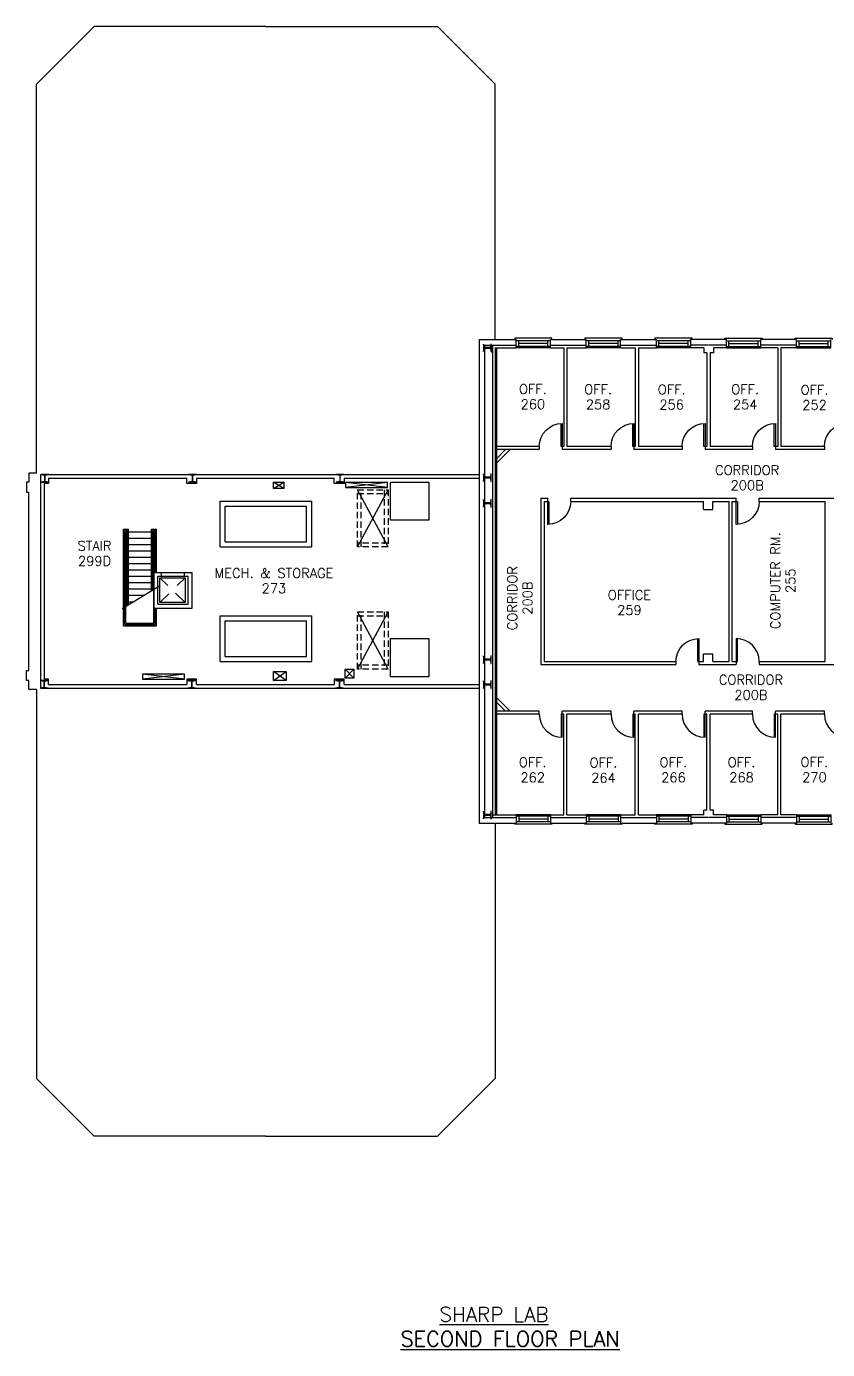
# Model space of a CAD drawing. Extents: x 481 to 3212, y 95 to 2621.
# Drawn here: x 481 to 1741, y 151 to 2230 of the extents above; entities that cross this region are included whole.
import ezdxf
from ezdxf.enums import TextEntityAlignment as Align

# ---------------------------------------------------------------- set-up
doc = ezdxf.new("R2010")
doc.units = 0
doc.header["$LTSCALE"] = 40
doc.header["$MEASUREMENT"] = 0
doc.linetypes.add('HIDDEN', pattern=[0.375, 0.25, -0.125])
doc.layers.get('0').update_dxf_attribs({"linetype": 'CONTINUOUS'})
for name, color, linetype in [('A-AREA-IDEN', 3, 'CONTINUOUS'), ('A-DOOR', 7, 'CONTINUOUS'), ('A-FLOR-ELTR', 7, 'CONTINUOUS'), ('A-FLOR-IDEN', 7, 'CONTINUOUS'), ('A-FLOR-STRS', 7, 'CONTINUOUS'), ('A-GLAZ', 5, 'CONTINUOUS'), ('A-STRS-RAIL', 7, 'CONTINUOUS'), ('A-WALL', 5, 'CONTINUOUS'), ('S-COLS', 3, 'CONTINUOUS')]:
    doc.layers.add(name, color=color, linetype=linetype)
doc.styles.add('SIMPLEX', font='simplex', dxfattribs={"height": 23})

# ---------------------------------------------------------------- blocks, each defined once
blk = doc.blocks.new('Q')
at = {"layer": 'A-STRS-RAIL', "style": 'SIMPLEX'}
for tag, p in [('ROOM', (2, 4)), ('NUMBER', (2, -15.1))]:
    blk.add_attdef(tag, text='', height=12, dxfattribs=at).set_placement(p, align=Align.CENTER)
blk = doc.blocks.new('WDO')
at = {"layer": 'A-GLAZ'}
for p, q in [((2681.4, 408.1), (2681.4, 462.1)), ((2683.6, 408.1), (2683.6, 462.1)), ((2683.6, 458.1), (2692.6, 458.1)), ((2688.1, 412.1), (2688.1, 458.1)), ((2692.6, 408.1), (2692.6, 462.1)), ((2696.3, 464.4), (2694.4, 464.4)), ((2696.3, 405.8), (2696.3, 464.4)), ((2683.6, 412.1), (2692.6, 412.1)), ((2694.4, 405.8), (2696.3, 405.8))]:
    blk.add_line(p, q, dxfattribs=at)
at = {"layer": 'A-WALL'}
for p, q in [((2681.4, 462.1), (2694.4, 462.1)), ((2681.4, 408.1), (2694.4, 408.1))]:
    blk.add_line(p, q, dxfattribs=at)
blk = doc.blocks.new('AD03A', base_point=(6.133, 5.024))
for p, q in [((6.133, 6.024), (6.133, 5.024)), ((6.182, 5.024), (6.182, 6.022)), ((6.133, 5.024), (6.182, 5.024))]:
    blk.add_line(p, q)
blk.add_arc((6.133, 5.024), 1, 0, 90)

msp = doc.modelspace()

# ---------------------------------------------------------------- linework, layer by layer
at = {"layer": 'A-FLOR-ELTR'}
for p, q in [((691.37411, 1363.43443), (730.99213, 1363.43443)), ((703.6199, 1351.48593), (691.37411, 1363.43443)), ((691.37411, 1324.77824), (691.37411, 1363.43443)), ((718.59382, 1351.33713), (730.99213, 1363.43443)), ((730.99213, 1363.43443), (730.99213, 1324.77824)), ((691.37411, 1324.77824), (705.22755, 1338.29536)), ((730.99213, 1324.77824), (715.87572, 1339.52766)), ((730.99213, 1324.77824), (691.37411, 1324.77824))]:
    msp.add_line(p, q, dxfattribs=at)
at = {"layer": 'A-FLOR-STRS', "color": 7, "linetype": 'Continuous'}
for p, q in [((637.89123, 1435.96574), (681.89123, 1435.96574)), ((637.89123, 1425.96574), (681.89123, 1425.96574)), ((637.89123, 1415.96574), (681.89123, 1415.96574)), ((637.89123, 1405.96574), (681.89123, 1405.96574)), ((637.89123, 1395.96574), (681.89123, 1395.96574)), ((637.89123, 1385.96574), (681.89123, 1385.96574)), ((637.89123, 1375.96574), (681.89123, 1375.96574)), ((637.89123, 1365.96574), (681.89123, 1365.96574)), ((637.89123, 1355.96574), (681.89123, 1355.96574)), ((637.89123, 1345.96574), (681.89123, 1345.96574)), ((637.89123, 1335.96574), (665.75695, 1335.96574))]:
    msp.add_line(p, q, dxfattribs=at)
at = {"layer": 'A-FLOR-STRS'}
msp.add_line((631.88537, 1315.29933), (690.38674, 1350.99336), dxfattribs=at)
at = {"layer": 'A-STRS-RAIL'}
for p, q in [((633.89123, 1287.96574), (633.89123, 1439.96574)), ((635.89123, 1289.96574), (635.89123, 1437.96574)), ((637.89123, 1291.96574), (637.89123, 1435.96574)), ((639.89123, 1320.18403), (639.89123, 1437.96574)), ((641.89123, 1321.40431), (641.89123, 1439.96574)), ((677.89123, 1343.36935), (677.89123, 1439.96574)), ((679.89123, 1344.58962), (679.89123, 1437.96574)), ((681.89123, 1291.96574), (681.89123, 1435.96574)), ((683.89123, 1371.96574), (683.89123, 1437.96574)), ((685.89123, 1371.96574), (685.89123, 1439.96574)), ((683.89123, 1289.96574), (683.89123, 1315.96574)), ((685.89123, 1287.96574), (685.89123, 1315.96574))]:
    msp.add_line(p, q, dxfattribs=at)
at = {"layer": 'A-STRS-RAIL', "linetype": 'Continuous'}
for p, q in [((633.89123, 1439.96574), (641.89123, 1439.96574)), ((635.89123, 1437.96574), (639.89123, 1437.96574)), ((677.89123, 1439.96574), (685.89123, 1439.96574)), ((679.89123, 1437.96574), (683.89123, 1437.96574)), ((637.89123, 1325.96574), (649.36727, 1325.96574)), ((635.89123, 1289.96574), (683.89123, 1289.96574)), ((637.89123, 1291.96574), (681.89123, 1291.96574)), ((633.89123, 1287.96574), (685.89123, 1287.96574))]:
    msp.add_line(p, q, dxfattribs=at)
at = {"layer": 'A-WALL'}
for p, q in [((587.86962, 2230.03925), (497.39123, 2139.56086)), ((857.89123, 2230.03925), (587.86962, 2230.03925)), ((857.89123, 2230.03925), (1127.91284, 2230.03925)), ((1127.91284, 2230.03925), (1218.39123, 2139.56086)), ((497.39123, 1527.96574), (497.39123, 2139.56086)), ((1218.39123, 1737.96574), (1218.39123, 2139.56086)), ((1193.39123, 1737.96574), (1193.39123, 977.96574)), ((1193.39123, 1737.96574), (1251.39123, 1737.96574)), ((1201.39123, 1728.96574), (1201.39123, 986.96574)), ((1201.39123, 1728.96574), (1251.39123, 1728.96574)), ((1213.89123, 1717.46574), (1213.89123, 1728.96574)), ((1214.39123, 1728.96574), (1214.39123, 986.96574)), ((1305.39123, 1737.96574), (1361.64123, 1737.96574)), ((1305.39123, 1728.96574), (1361.64123, 1728.96574)), ((1415.64123, 1737.96574), (1471.89123, 1737.96574)), ((1415.64123, 1728.96574), (1471.89123, 1728.96574)), ((1581.89123, 1737.96574), (1525.64123, 1737.96574)), ((1553.39123, 1728.96574), (1525.64123, 1728.96574)), ((1581.89123, 1728.96574), (1554.39123, 1728.96574)), ((1692.14123, 1737.96574), (1635.89123, 1737.96574)), ((1692.14123, 1728.96574), (1635.89123, 1728.96574)), ((1218.39123, 1724.96574), (1218.39123, 990.96574)), ((1218.39123, 1724.96574), (1251.39123, 1724.96574)), ((1220.39123, 1724.96574), (1220.39123, 990.96574)), ((1305.39123, 1724.96574), (1326.12543, 1724.96574)), ((1326.12543, 1724.96574), (1326.12543, 1569.96574)), ((1331.12543, 1724.96574), (1331.12543, 1569.96574)), ((1331.12543, 1724.96574), (1361.64123, 1724.96574)), ((1415.71704, 1724.96574), (1438.62543, 1724.96574)), ((1438.62543, 1724.96574), (1438.62543, 1569.96574)), ((1443.62543, 1724.96574), (1443.62543, 1569.96574)), ((1443.62543, 1724.96574), (1471.89123, 1724.96574)), ((1546.56203, 1724.96574), (1525.64123, 1724.96574)), ((1546.56203, 1724.96574), (1546.56203, 1717.32305)), ((1551.37543, 1717.32305), (1546.56203, 1717.32305)), ((1551.37543, 1717.32305), (1551.37543, 1569.96574)), ((1556.37543, 1717.32305), (1556.37543, 1569.96574)), ((1561.68252, 1717.32305), (1556.37543, 1717.32305)), ((1581.89123, 1724.96574), (1561.68252, 1724.96574)), ((1561.68252, 1724.96574), (1561.68252, 1717.32305)), ((1662.64123, 1724.96574), (1635.89123, 1724.96574)), ((1662.64123, 1724.96574), (1662.64123, 1569.96574)), ((1667.64123, 1724.96574), (1667.64123, 1569.96574)), ((1692.14123, 1724.96574), (1667.64123, 1724.96574)), ((1287.78136, 1564.96574), (1220.35488, 1564.96574)), ((1287.78136, 1569.96574), (1220.39123, 1569.96574)), ((1220.39123, 1550.70336), (1234.6536, 1564.96574)), ((1220.39123, 1543.63229), (1241.72467, 1564.96574)), ((1287.78136, 1569.96574), (1287.78136, 1564.96574)), ((1326.12543, 1569.96574), (1323.78136, 1569.96574)), ((1323.78136, 1569.96574), (1323.78136, 1564.96574)), ((1400.5878, 1564.96574), (1323.78136, 1564.96574)), ((1400.5878, 1569.96574), (1331.12543, 1569.96574)), ((1400.5878, 1569.96574), (1400.5878, 1564.96574)), ((1438.62543, 1569.96574), (1436.5878, 1569.96574)), ((1436.5878, 1569.96574), (1436.5878, 1564.96574)), ((1512.40689, 1564.96574), (1436.5878, 1564.96574)), ((1512.40689, 1569.96574), (1443.62543, 1569.96574)), ((1512.40689, 1569.96574), (1512.40689, 1564.96574)), ((1551.37543, 1569.96574), (1548.40689, 1569.96574)), ((1548.40689, 1569.96574), (1548.40689, 1564.96574)), ((1622.99176, 1564.96574), (1548.40689, 1564.96574)), ((1622.99176, 1569.96574), (1556.37543, 1569.96574)), ((1622.99176, 1569.96574), (1622.99176, 1564.96574)), ((1662.64123, 1569.96574), (1658.99176, 1569.96574)), ((1658.99176, 1569.96574), (1658.99176, 1564.96574)), ((1736.16847, 1564.96574), (1658.99176, 1564.96574)), ((1736.16847, 1569.96574), (1667.64123, 1569.96574)), ((1736.16847, 1569.96574), (1736.16847, 1564.96574)), ((497.39123, 1527.96574), (485.39123, 1527.96574)), ((485.39123, 1527.96574), (485.39123, 1513.96574)), ((516.24025, 1519.96574), (516.24025, 1511.56502)), ((733.46054, 1511.56502), (733.46054, 1519.96574)), ((749.01154, 1519.96574), (749.01154, 1511.56502)), ((965.46054, 1511.56502), (965.46054, 1519.96574)), ((981.01154, 1519.96574), (981.01154, 1511.56502)), ((485.39123, 1513.96574), (481.39123, 1513.96574)), ((481.39123, 1513.96574), (481.39123, 1497.96574)), ((481.39123, 1497.96574), (485.39123, 1497.96574)), ((485.39123, 1217.96574), (485.39123, 1497.96574)), ((516.24025, 1511.56502), (509.89123, 1511.56502)), ((749.01154, 1511.56502), (733.46054, 1511.56502)), ((870, 1503.69703), (870, 1513.69703)), ((870, 1513.69703), (886, 1513.69703)), ((886, 1503.69703), (870, 1513.69703)), ((870, 1503.69703), (886, 1513.69703)), ((886, 1503.69703), (870, 1503.69703)), ((886, 1513.69703), (886, 1503.69703)), ((981.01154, 1511.56502), (965.46054, 1511.56502)), ((1049.28914, 1513.25162), (983.28914, 1513.25162)), ((1049.28914, 1505.25162), (983.28914, 1513.25162)), ((1049.28914, 1513.25162), (983.28914, 1505.25162)), ((983.28914, 1513.25162), (983.28914, 1505.25162)), ((983.28914, 1505.25162), (1049.28914, 1505.25162)), ((1049.89123, 1411.96574), (1001.89123, 1501.96574)), ((1001.89123, 1411.96574), (1049.89123, 1501.96574)), ((1049.28914, 1505.25162), (1049.28914, 1513.25162)), ((1054, 1514), (1114, 1514)), ((1054, 1454), (1054, 1514)), ((1114, 1514), (1114, 1454)), ((1290.39123, 1488.46574), (1290.39123, 1226.96574)), ((1290.39123, 1488.46574), (1301.19539, 1488.46574)), ((1295.39123, 1483.46574), (1295.39123, 1231.96574)), ((1295.39123, 1483.46574), (1301.19539, 1483.46574)), ((1301.19539, 1483.46574), (1301.19539, 1488.46574)), ((1337.19539, 1488.46574), (1597.52829, 1488.46574)), ((1337.19539, 1483.46574), (1337.19539, 1488.46574)), ((1337.19539, 1483.46574), (1546.15295, 1483.46574)), ((1546.15295, 1471.02467), (1546.15295, 1483.46574)), ((1560.71658, 1471.02467), (1560.71658, 1483.46574)), ((1560.71658, 1483.46574), (1586.14123, 1483.46574)), ((1586.14123, 1231.96574), (1586.14123, 1483.46574)), ((1591.14123, 1231.96574), (1591.14123, 1483.46574)), ((1591.14123, 1483.46574), (1597.52829, 1483.46574)), ((1597.52829, 1483.46574), (1597.52829, 1488.46574)), ((1633.52829, 1488.46574), (1848.48123, 1488.46574)), ((1633.52829, 1483.46574), (1633.52829, 1488.46574)), ((1633.52829, 1483.46574), (1737.14123, 1483.46574)), ((1737.14123, 1231.96574), (1737.14123, 1483.46574)), ((1546.15295, 1471.02467), (1560.71658, 1471.02467)), ((1114, 1454), (1054, 1454)), ((687.89123, 1321.96574), (687.89123, 1365.96574)), ((693.89123, 1365.96574), (693.89123, 1371.96574)), ((729.89123, 1365.96574), (729.89123, 1371.96574)), ((735.89123, 1321.96574), (735.89123, 1365.96574)), ((741.89123, 1315.96574), (741.89123, 1371.96574)), ((1001.89123, 1219.96574), (1049.89123, 1309.96574)), ((1049.89123, 1219.96574), (1001.89123, 1309.96574)), ((1054, 1268), (1114, 1268)), ((1054, 1208), (1054, 1268)), ((1114, 1268), (1114, 1208)), ((1290.39123, 1226.96574), (1502.53324, 1226.96574)), ((1295.39123, 1231.96574), (1502.53324, 1231.96574)), ((1502.53324, 1231.96574), (1502.53324, 1226.96574)), ((1538.53324, 1231.96574), (1546.15295, 1231.96574)), ((1538.53324, 1231.96574), (1538.53324, 1226.96574)), ((1538.53324, 1226.96574), (1597.52829, 1226.96574)), ((1546.15295, 1243.81438), (1560.71658, 1243.81438)), ((1546.15295, 1231.96574), (1546.15295, 1243.81438)), ((1560.71658, 1231.96574), (1560.71658, 1243.81438)), ((1560.71658, 1231.96574), (1586.14123, 1231.96574)), ((1591.14123, 1231.96574), (1597.52829, 1231.96574)), ((1597.52829, 1231.96574), (1597.52829, 1226.96574)), ((1633.52829, 1231.96574), (1737.14123, 1231.96574)), ((1633.52829, 1231.96574), (1633.52829, 1226.96574)), ((1633.52829, 1226.96574), (1848.48123, 1226.96574)), ((481.39123, 1217.96574), (485.39123, 1217.96574)), ((481.39123, 1201.96574), (481.39123, 1217.96574)), ((730, 1212), (664, 1204)), ((730, 1204), (664, 1212)), ((730, 1212), (664, 1212)), ((664, 1212), (664, 1204)), ((730, 1204), (730, 1212)), ((870, 1202), (890, 1216)), ((890, 1202), (870, 1216)), ((870, 1216), (890, 1216)), ((870, 1202), (870, 1216)), ((890, 1216), (890, 1202)), ((982.31276, 1219.85081), (996.31276, 1219.85081)), ((996.31276, 1205.85081), (982.31276, 1219.85081)), ((982.31276, 1205.85081), (996.31276, 1219.85081)), ((982.31276, 1205.85081), (982.31276, 1219.85081)), ((996.31276, 1219.85081), (996.31276, 1205.85081)), ((1114, 1208), (1054, 1208)), ((485.39123, 1201.96574), (481.39123, 1201.96574)), ((485.39123, 1187.96574), (485.39123, 1201.96574)), ((497.39123, 1187.96574), (485.39123, 1187.96574)), ((497.39123, 1187.96574), (497.39123, 576.37062)), ((516.24025, 1204.36646), (509.89123, 1204.36646)), ((516.24025, 1195.96574), (516.24025, 1204.36646)), ((664, 1204), (730, 1204)), ((749.01154, 1204.36646), (733.46054, 1204.36646)), ((733.46054, 1204.36646), (733.46054, 1195.96574)), ((749.01154, 1195.96574), (749.01154, 1204.36646)), ((890, 1202), (870, 1202)), ((981.01154, 1204.36646), (965.46054, 1204.36646)), ((965.46054, 1204.36646), (965.46054, 1195.96574)), ((981.01154, 1195.96574), (981.01154, 1204.36646)), ((996.31276, 1205.85081), (982.31276, 1205.85081)), ((1220.39123, 1175.29918), (1241.72467, 1153.96574)), ((1220.39123, 1168.22811), (1234.6536, 1153.96574)), ((1287.78136, 1153.96574), (1220.35488, 1153.96574)), ((1287.78136, 1148.96574), (1220.39123, 1148.96574)), ((1287.78136, 1148.96574), (1287.78136, 1153.96574)), ((1400.5878, 1153.96574), (1323.78136, 1153.96574)), ((1323.78136, 1148.96574), (1323.78136, 1153.96574)), ((1326.12543, 1148.96574), (1323.78136, 1148.96574)), ((1326.12543, 990.96574), (1326.12543, 1148.96574)), ((1400.5878, 1148.96574), (1331.12543, 1148.96574)), ((1331.12543, 990.96574), (1331.12543, 1148.96574)), ((1400.5878, 1148.96574), (1400.5878, 1153.96574)), ((1512.40689, 1153.96574), (1436.5878, 1153.96574)), ((1436.5878, 1148.96574), (1436.5878, 1153.96574)), ((1438.62543, 1148.96574), (1436.5878, 1148.96574)), ((1438.62543, 990.96574), (1438.62543, 1148.96574)), ((1443.62543, 990.96574), (1443.62543, 1148.96574)), ((1512.40689, 1148.96574), (1443.62543, 1148.96574)), ((1512.40689, 1148.96574), (1512.40689, 1153.96574)), ((1622.99176, 1153.96574), (1548.40689, 1153.96574)), ((1548.40689, 1148.96574), (1548.40689, 1153.96574)), ((1551.37543, 1148.96574), (1548.40689, 1148.96574)), ((1551.37543, 998.10842), (1551.37543, 1148.96574)), ((1556.37543, 998.10842), (1556.37543, 1148.96574)), ((1622.99176, 1148.96574), (1556.37543, 1148.96574)), ((1622.99176, 1148.96574), (1622.99176, 1153.96574)), ((1736.16847, 1153.96574), (1658.99176, 1153.96574)), ((1658.99176, 1148.96574), (1658.99176, 1153.96574)), ((1662.64123, 1148.96574), (1658.99176, 1148.96574)), ((1662.64123, 990.96574), (1662.64123, 1148.96574)), ((1736.16847, 1148.96574), (1667.64123, 1148.96574)), ((1667.64123, 990.96574), (1667.64123, 1148.96574)), ((1736.16847, 1148.96574), (1736.16847, 1153.96574)), ((1193.39123, 977.96574), (1251.39123, 977.96574)), ((1201.39123, 986.96574), (1251.39123, 986.96574)), ((1214.39123, 990.96574), (1251.39123, 990.96574)), ((1218.39123, 977.96574), (1218.39123, 576.37062)), ((1305.39123, 990.96574), (1326.12543, 990.96574)), ((1305.39123, 986.96574), (1361.64123, 986.96574)), ((1305.39123, 977.96574), (1361.64123, 977.96574)), ((1331.12543, 990.96574), (1361.64123, 990.96574)), ((1415.64123, 990.96574), (1438.62543, 990.96574)), ((1415.64123, 986.96574), (1471.89123, 986.96574)), ((1415.64123, 977.96574), (1471.89123, 977.96574)), ((1443.62543, 990.96574), (1471.89123, 990.96574)), ((1546.56203, 990.96574), (1525.64123, 990.96574)), ((1553.39123, 986.96574), (1525.64123, 986.96574)), ((1581.89123, 977.96574), (1525.64123, 977.96574)), ((1551.37543, 998.10842), (1546.56203, 998.10842)), ((1546.56203, 990.96574), (1546.56203, 998.10842)), ((1581.89123, 986.96574), (1554.39123, 986.96574)), ((1561.68252, 998.10842), (1556.37543, 998.10842)), ((1561.68252, 990.96574), (1561.68252, 998.10842)), ((1581.89123, 990.96574), (1561.68252, 990.96574)), ((1662.64123, 990.96574), (1635.89123, 990.96574)), ((1692.14123, 986.96574), (1635.89123, 986.96574)), ((1692.14123, 977.96574), (1635.89123, 977.96574)), ((1692.14123, 990.96574), (1667.64123, 990.96574)), ((587.86962, 485.89223), (497.39123, 576.37062)), ((1127.91284, 485.89223), (1218.39123, 576.37062)), ((857.89123, 485.89223), (587.86962, 485.89223)), ((857.89123, 485.89223), (1127.91284, 485.89223))]:
    msp.add_line(p, q, dxfattribs=at)
at = {"layer": 'A-WALL', "linetype": 'Continuous'}
for p, q in [((503.89123, 1189.96574), (503.89123, 1525.96574)), ((503.89123, 1525.96574), (1193.39123, 1525.96574)), ((516.24025, 1519.96574), (733.46054, 1519.96574)), ((749.01154, 1519.96574), (965.46054, 1519.96574)), ((981.01154, 1519.96574), (1193.39123, 1519.96574)), ((509.89123, 1204.36646), (509.89123, 1511.56502)), ((785.89123, 1411.96574), (785.89123, 1483.96574)), ((785.89123, 1483.96574), (929.89123, 1483.96574)), ((929.89123, 1411.96574), (929.89123, 1483.96574)), ((793.89123, 1419.96574), (793.89123, 1475.96574)), ((793.89123, 1475.96574), (921.89123, 1475.96574)), ((921.89123, 1419.96574), (921.89123, 1475.96574)), ((793.89123, 1419.96574), (921.89123, 1419.96574)), ((785.89123, 1411.96574), (929.89123, 1411.96574)), ((681.89123, 1371.96574), (681.89123, 1315.96574)), ((681.89123, 1371.96574), (741.89123, 1371.96574)), ((687.89123, 1365.96574), (735.89123, 1365.96574)), ((681.89123, 1315.96574), (741.89123, 1315.96574)), ((687.89123, 1321.96574), (735.89123, 1321.96574)), ((785.89123, 1303.96574), (929.89123, 1303.96574)), ((785.89123, 1231.96574), (785.89123, 1303.96574)), ((793.89123, 1295.96574), (921.89123, 1295.96574)), ((793.89123, 1239.96574), (793.89123, 1295.96574)), ((921.89123, 1239.96574), (921.89123, 1295.96574)), ((929.89123, 1231.96574), (929.89123, 1303.96574)), ((785.89123, 1231.96574), (929.89123, 1231.96574)), ((793.89123, 1239.96574), (921.89123, 1239.96574)), ((503.89123, 1189.96574), (1193.39123, 1189.96574)), ((516.24025, 1195.96574), (733.46054, 1195.96574)), ((749.01154, 1195.96574), (965.46054, 1195.96574)), ((981.01154, 1195.96574), (1193.39123, 1195.96574))]:
    msp.add_line(p, q, dxfattribs=at)
at = {"layer": 'A-WALL', "linetype": 'HIDDEN'}
for p, q in [((1001.89123, 1411.96574), (1001.89123, 1501.96574)), ((1001.89123, 1501.96574), (1049.89123, 1501.96574)), ((1007.89123, 1411.96574), (1007.89123, 1501.96574)), ((1043.89123, 1501.96574), (1043.89123, 1411.96574)), ((1049.89123, 1501.96574), (1049.89123, 1411.96574)), ((1001.89123, 1495.96574), (1049.89123, 1495.96574)), ((1049.89123, 1417.96574), (1001.89123, 1417.96574)), ((1049.89123, 1411.96574), (1001.89123, 1411.96574)), ((1001.89123, 1219.96574), (1001.89123, 1309.96574)), ((1001.89123, 1309.96574), (1049.89123, 1309.96574)), ((1001.89123, 1303.96574), (1049.89123, 1303.96574)), ((1007.89123, 1219.96574), (1007.89123, 1309.96574)), ((1043.89123, 1309.96574), (1043.89123, 1219.96574)), ((1049.89123, 1309.96574), (1049.89123, 1219.96574)), ((1049.89123, 1225.96574), (1001.89123, 1225.96574)), ((1049.89123, 1219.96574), (1001.89123, 1219.96574))]:
    msp.add_line(p, q, dxfattribs=at)
at = {"layer": 'S-COLS'}
for points in [[(1199.89123, 1718.90958), (1199.93927, 1718.90958, 0.3666293647), (1199.98036, 1718.9444), (1200.88543, 1724.37476, -0.3666293647), (1200.92653, 1724.40958), (1210.85593, 1724.40958, -0.3666293647), (1210.89703, 1724.37476), (1211.80209, 1718.9444, 0.3666293647), (1211.84319, 1718.90958), (1211.89123, 1718.90958), (1211.89123, 1730.90958), (1211.84319, 1730.90958, 0.3666293647), (1211.80209, 1730.87476), (1210.89703, 1725.4444, -0.3666293647), (1210.85593, 1725.40958), (1200.92653, 1725.40958, -0.3666293647), (1200.88543, 1725.4444), (1199.98036, 1730.87476, 0.3666293647), (1199.93927, 1730.90958), (1199.89123, 1730.90958)], [(516.39123, 1513.6876), (516.39123, 1513.73564, 0.3666293647), (516.35641, 1513.77674), (510.92605, 1514.6818, -0.3666293647), (510.89123, 1514.7229), (510.89123, 1524.6523, -0.3666293647), (510.92605, 1524.6934), (516.35641, 1525.59847, 0.3666293647), (516.39123, 1525.63957), (516.39123, 1525.6876), (504.39123, 1525.6876), (504.39123, 1525.63957, 0.3666293647), (504.42605, 1525.59847), (509.85641, 1524.6934, -0.3666293647), (509.89123, 1524.6523), (509.89123, 1514.7229, -0.3666293647), (509.85641, 1514.6818), (504.42605, 1513.77674, 0.3666293647), (504.39123, 1513.73564), (504.39123, 1513.6876)], [(748.39123, 1513.6876), (748.39123, 1513.73564, 0.3666293647), (748.35641, 1513.77674), (742.92605, 1514.6818, -0.3666293647), (742.89123, 1514.7229), (742.89123, 1524.6523, -0.3666293647), (742.92605, 1524.6934), (748.35641, 1525.59847, 0.3666293647), (748.39123, 1525.63957), (748.39123, 1525.6876), (736.39123, 1525.6876), (736.39123, 1525.63957, 0.3666293647), (736.42605, 1525.59847), (741.85641, 1524.6934, -0.3666293647), (741.89123, 1524.6523), (741.89123, 1514.7229, -0.3666293647), (741.85641, 1514.6818), (736.42605, 1513.77674, 0.3666293647), (736.39123, 1513.73564), (736.39123, 1513.6876)], [(980.39123, 1513.6876), (980.39123, 1513.73564, 0.3666293647), (980.35641, 1513.77674), (974.92605, 1514.6818, -0.3666293647), (974.89123, 1514.7229), (974.89123, 1524.6523, -0.3666293647), (974.92605, 1524.6934), (980.35641, 1525.59847, 0.3666293647), (980.39123, 1525.63957), (980.39123, 1525.6876), (968.39123, 1525.6876), (968.39123, 1525.63957, 0.3666293647), (968.42605, 1525.59847), (973.85641, 1524.6934, -0.3666293647), (973.89123, 1524.6523), (973.89123, 1514.7229, -0.3666293647), (973.85641, 1514.6818), (968.42605, 1513.77674, 0.3666293647), (968.39123, 1513.73564), (968.39123, 1513.6876)], [(1199.89123, 1514.9649), (1199.93927, 1514.9649, 0.3666293647), (1199.98036, 1514.99971), (1200.88543, 1520.43008, -0.3666293647), (1200.92653, 1520.4649), (1210.85593, 1520.4649, -0.3666293647), (1210.89703, 1520.43008), (1211.80209, 1514.99971, 0.3666293647), (1211.84319, 1514.9649), (1211.89123, 1514.9649), (1211.89123, 1526.9649), (1211.84319, 1526.9649, 0.3666293647), (1211.80209, 1526.93008), (1210.89703, 1521.49971, -0.3666293647), (1210.85593, 1521.4649), (1200.92653, 1521.4649, -0.3666293647), (1200.88543, 1521.49971), (1199.98036, 1526.93008, 0.3666293647), (1199.93927, 1526.9649), (1199.89123, 1526.9649)], [(1199.89123, 1474.67953), (1199.93927, 1474.67953, 0.3666293647), (1199.98036, 1474.71434), (1200.88543, 1480.14471, -0.3666293647), (1200.92653, 1480.17953), (1210.85593, 1480.17953, -0.3666293647), (1210.89703, 1480.14471), (1211.80209, 1474.71434, 0.3666293647), (1211.84319, 1474.67953), (1211.89123, 1474.67953), (1211.89123, 1486.67953), (1211.84319, 1486.67953, 0.3666293647), (1211.80209, 1486.64471), (1210.89703, 1481.21434, -0.3666293647), (1210.85593, 1481.17953), (1200.92653, 1481.17953, -0.3666293647), (1200.88543, 1481.21434), (1199.98036, 1486.64471, 0.3666293647), (1199.93927, 1486.67953), (1199.89123, 1486.67953)], [(1199.89123, 1228.9684), (1199.93927, 1228.9684, 0.3666293647), (1199.98036, 1229.00321), (1200.88543, 1234.43358, -0.3666293647), (1200.92653, 1234.4684), (1210.85593, 1234.4684, -0.3666293647), (1210.89703, 1234.43358), (1211.80209, 1229.00321, 0.3666293647), (1211.84319, 1228.9684), (1211.89123, 1228.9684), (1211.89123, 1240.9684), (1211.84319, 1240.9684, 0.3666293647), (1211.80209, 1240.93358), (1210.89703, 1235.50321, -0.3666293647), (1210.85593, 1235.4684), (1200.92653, 1235.4684, -0.3666293647), (1200.88543, 1235.50321), (1199.98036, 1240.93358, 0.3666293647), (1199.93927, 1240.9684), (1199.89123, 1240.9684)], [(503.39123, 1202.07167), (503.39123, 1202.02364, 0.3666293647), (503.42605, 1201.98254), (508.85641, 1201.07748, -0.3666293647), (508.89123, 1201.03638), (508.89123, 1191.10697, -0.3666293647), (508.85641, 1191.06587), (503.42605, 1190.16081, 0.3666293647), (503.39123, 1190.11971), (503.39123, 1190.07167), (515.39123, 1190.07167), (515.39123, 1190.11971, 0.3666293647), (515.35641, 1190.16081), (509.92605, 1191.06587, -0.3666293647), (509.89123, 1191.10697), (509.89123, 1201.03638, -0.3666293647), (509.92605, 1201.07748), (515.35641, 1201.98254, 0.3666293647), (515.39123, 1202.02364), (515.39123, 1202.07167)], [(735.39123, 1202.07167), (735.39123, 1202.02364, 0.3666293647), (735.42605, 1201.98254), (740.85641, 1201.07748, -0.3666293647), (740.89123, 1201.03638), (740.89123, 1191.10697, -0.3666293647), (740.85641, 1191.06587), (735.42605, 1190.16081, 0.3666293647), (735.39123, 1190.11971), (735.39123, 1190.07167), (747.39123, 1190.07167), (747.39123, 1190.11971, 0.3666293647), (747.35641, 1190.16081), (741.92605, 1191.06587, -0.3666293647), (741.89123, 1191.10697), (741.89123, 1201.03638, -0.3666293647), (741.92605, 1201.07748), (747.35641, 1201.98254, 0.3666293647), (747.39123, 1202.02364), (747.39123, 1202.07167)], [(967.39123, 1202.07167), (967.39123, 1202.02364, 0.3666293647), (967.42605, 1201.98254), (972.85641, 1201.07748, -0.3666293647), (972.89123, 1201.03638), (972.89123, 1191.10697, -0.3666293647), (972.85641, 1191.06587), (967.42605, 1190.16081, 0.3666293647), (967.39123, 1190.11971), (967.39123, 1190.07167), (979.39123, 1190.07167), (979.39123, 1190.11971, 0.3666293647), (979.35641, 1190.16081), (973.92605, 1191.06587, -0.3666293647), (973.89123, 1191.10697), (973.89123, 1201.03638, -0.3666293647), (973.92605, 1201.07748), (979.35641, 1201.98254, 0.3666293647), (979.39123, 1202.02364), (979.39123, 1202.07167)], [(1199.89123, 1189.57167), (1199.93927, 1189.57167, 0.3666293647), (1199.98036, 1189.60649), (1200.88543, 1195.03686, -0.3666293647), (1200.92653, 1195.07167), (1210.85593, 1195.07167, -0.3666293647), (1210.89703, 1195.03686), (1211.80209, 1189.60649, 0.3666293647), (1211.84319, 1189.57167), (1211.89123, 1189.57167), (1211.89123, 1201.57167), (1211.84319, 1201.57167, 0.3666293647), (1211.80209, 1201.53686), (1210.89703, 1196.10649, -0.3666293647), (1210.85593, 1196.07167), (1200.92653, 1196.07167, -0.3666293647), (1200.88543, 1196.10649), (1199.98036, 1201.53686, 0.3666293647), (1199.93927, 1201.57167), (1199.89123, 1201.57167)], [(1199.89123, 984.88645), (1199.93927, 984.88645, 0.3666293647), (1199.98036, 984.92127), (1200.88543, 990.35163, -0.3666293647), (1200.92653, 990.38645), (1210.85593, 990.38645, -0.3666293647), (1210.89703, 990.35163), (1211.80209, 984.92127, 0.3666293647), (1211.84319, 984.88645), (1211.89123, 984.88645), (1211.89123, 996.88645), (1211.84319, 996.88645, 0.3666293647), (1211.80209, 996.85163), (1210.89703, 991.42127, -0.3666293647), (1210.85593, 991.38645), (1200.92653, 991.38645, -0.3666293647), (1200.88543, 991.42127), (1199.98036, 996.85163, 0.3666293647), (1199.93927, 996.88645), (1199.89123, 996.88645)]]:
    msp.add_lwpolyline(points, format="xyb", close=True, dxfattribs=at)

# ---------------------------------------------------------------- block references
at = {"layer": 'A-AREA-IDEN', "xscale": 1.25, "yscale": 1.25, "zscale": 1.25}
for p, values in [((1275.18186, 1647.60907), {'ROOM': 'OFF.', 'NUMBER': '260'}), ((1377.7271, 1647.3224), {'ROOM': 'OFF.', 'NUMBER': '258'}), ((1493.35191, 1647.03574), {'ROOM': 'OFF.', 'NUMBER': '256'}), ((1608.97671, 1647.3224), {'ROOM': 'OFF.', 'NUMBER': '254'}), ((1718.03079, 1646.46241), {'ROOM': 'OFF.', 'NUMBER': '252'}), ((1612.07934, 1520.22466), {'ROOM': 'CORRIDOR', 'NUMBER': '200B'}), ((586.01741, 1401.26459), {'ROOM': 'STAIR', 'NUMBER': '299D'}), ((868.04997, 1358.41227), {'ROOM': 'MECH. & STORAGE', 'NUMBER': '273'}), ((1426.95387, 1324.06927), {'ROOM': 'OFFICE', 'NUMBER': '259'}), ((1618.01693, 1190.81126), {'ROOM': 'CORRIDOR', 'NUMBER': '200B'}), ((1717.806, 1061.40603), {'ROOM': 'OFF.', 'NUMBER': '270'}), ((1274.89519, 1061.11937), {'ROOM': 'OFF.', 'NUMBER': '262'}), ((1386.18077, 1060.54604), {'ROOM': 'OFF.', 'NUMBER': '264'}), ((1496.09487, 1061.11937), {'ROOM': 'OFF.', 'NUMBER': '266'}), ((1603.266, 1061.11937), {'ROOM': 'OFF.', 'NUMBER': '268'})]:
    msp.add_blockref('Q', p, dxfattribs=at).add_auto_attribs(values)
at = {"layer": 'A-AREA-IDEN', "xscale": 1.25, "yscale": 1.25, "zscale": 1.25, "rotation": 90}
for p, values in [((1671.39125, 1356.34549), {'ROOM': 'COMPUTER RM.', 'NUMBER': '255'}), ((1257.82495, 1328.9821), {'ROOM': 'CORRIDOR', 'NUMBER': '200B'})]:
    msp.add_blockref('Q', p, dxfattribs=at).add_auto_attribs(values)
at = {"layer": 'A-DOOR', "yscale": 36, "zscale": 0.01}
for p, xscale in [((1323.78136, 1569.96574), -36), ((1436.5878, 1569.96574), -36), ((1548.40689, 1569.96574), -36), ((1658.99176, 1569.96574), -36), ((1772.16847, 1569.96574), -36), ((1538.53324, 1231.96574), -36), ((1597.52829, 1231.96574), 36)]:
    msp.add_blockref('AD03A', p, dxfattribs=dict(at, xscale=xscale))
at = {"layer": 'A-DOOR', "yscale": 36, "zscale": 0.01, "rotation": 180}
for p, xscale in [((1301.19539, 1483.46574), -36), ((1597.52829, 1483.46574), -36), ((1323.78136, 1148.96574), 36), ((1436.5878, 1148.96574), 36), ((1548.40689, 1148.96574), 36), ((1658.99176, 1148.96574), 36), ((1772.16847, 1148.96574), 36)]:
    msp.add_blockref('AD03A', p, dxfattribs=dict(at, xscale=xscale))
at = {"layer": 'A-GLAZ'}
for p, rotation in [((1713.48197, -956.42549), 90.00000000000163), ((1823.73197, -956.42549), 90.00000000000163), ((1933.98197, -956.42549), 90.00000000000163), ((1173.80049, 3672.35697), 270.0000000000016), ((1284.05049, 3672.35697), 270.0000000000016)]:
    msp.add_blockref('WDO', p, dxfattribs=dict(at, rotation=rotation))
at = {"layer": 'A-GLAZ', "xscale": -1}
for p, rotation in [((1173.80049, -956.42549), 269.9999999999984), ((1284.05049, -956.42549), 269.9999999999984), ((1713.48197, 3672.35697), 89.99999999999838), ((1823.73197, 3672.35697), 89.99999999999838), ((1933.98197, 3672.35697), 89.99999999999838)]:
    msp.add_blockref('WDO', p, dxfattribs=dict(at, rotation=rotation))

# ---------------------------------------------------------------- texts
at = {"layer": 'A-FLOR-IDEN', "style": 'SIMPLEX'}
for s, height, p in [('%%uSHARP LAB', 23, (1130.73107, 194.30998)), ('%%uSECOND FLOOR PLAN', 24, (1069.6602, 155.33288))]:
    msp.add_text(s, height=height, dxfattribs=at).set_placement(p)

doc.saveas('drawing.dxf')
